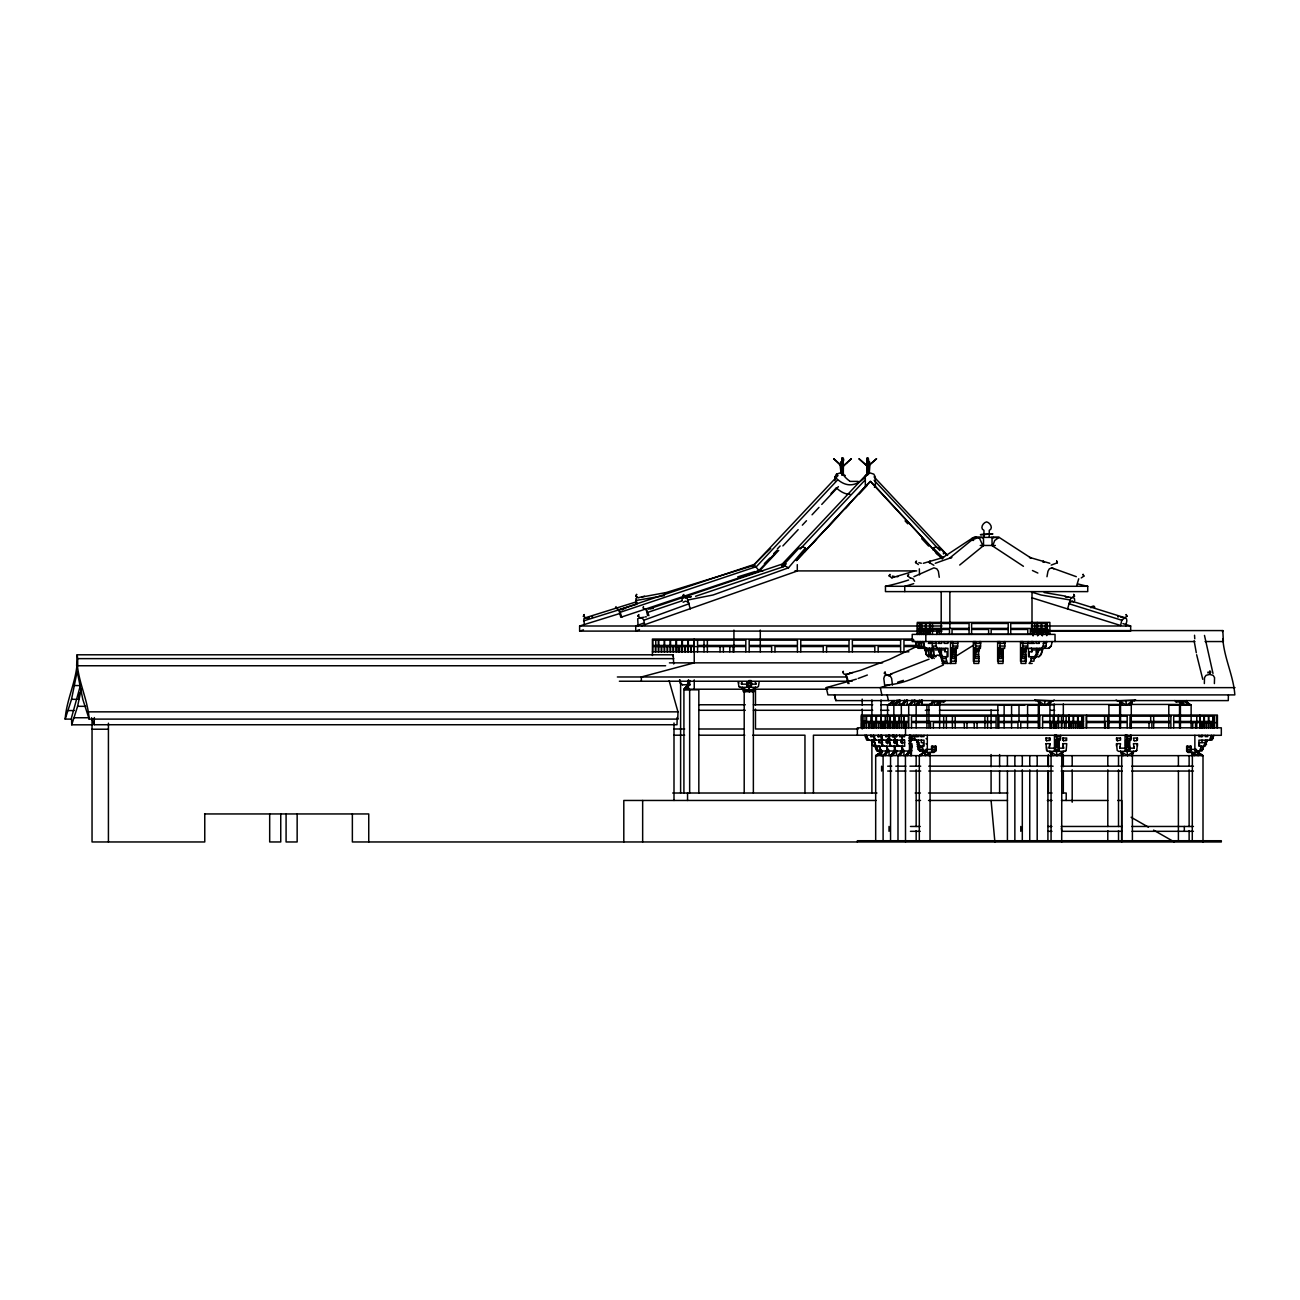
<?xml version="1.0" encoding="UTF-8"?>
<svg xmlns="http://www.w3.org/2000/svg" width="1300" height="1300" viewBox="0 0 1300 1300"><rect width="100%" height="100%" fill="white"/><g stroke="black" fill="none" stroke-linecap="round" stroke-linejoin="round"><path stroke-width="1.5" d="M641.355 681.233L641.355 676.975L694.233 662.854L694.233 639.048M921.278 755.641L923.894 751.01L925.242 755.641L930.117 752.44L930.036 840.726M742.121 682.126L741.406 684.158L746.736 684.158M750.571 684.158L755.901 684.158L755.202 682.126M841.669 471.25L841.035 473.363L840.044 464.311L840.905 461.744L841.977 475.231L841.913 459.29L843.505 459.81L842.059 460.314L841.913 461.776L843.261 461.776L843.408 460.314M866.905 460.606C867.847 463.645 868.644 460.281 868.237 458.608C864.711 456.527 869.261 462.816 866.889 460.314M1049.847 743.681L1049.132 748.15L1054.462 748.15M1058.297 748.15L1063.628 748.15L1062.929 743.681M1125.069 748.15L1119.739 748.15L1120.551 743.681L1116.505 743.681L1117.22 750.49L1118.666 751.351L1135.42 751.351L1136.769 750.49L1137.467 743.681L1133.421 743.681L1134.234 748.15L1128.904 748.15M1134.12 748.15L1134.234 746.915M834.925 480.756L834.958 476.986L836.452 474.159L840.011 472.989L843.554 474.159L845 476.986A1342.234 140.644 90 0 0 849.534 480.984M867.181 471.25L867.197 475.231M868.514 473.655C867.523 470.698 871.049 454.659 868.839 465.514M889.038 755.641L889.119 751.351M896.561 751.351L896.48 755.641L875.68 755.641L875.68 840.726M899.86 700.879L899.779 705.169L893.847 705.169L893.847 727.821M903.923 755.641L904.004 751.351M907.286 700.879L907.221 705.169L901.29 705.201L901.469 727.821M911.365 755.641L911.446 751.351M914.729 700.879L914.648 705.169L908.716 705.201L908.684 727.821M922.09 705.169L922.171 700.879M841.392 464.311L842.254 461.744M868.627 470.454L868.676 468.65L867.327 468.65L867.896 473.363L868.888 464.311L868.042 461.744L867.263 470.454M930.036 755.641L930.117 752.44L928.866 755.641M669.126 680.729L677.966 711.847L677.788 719.111L89.147 719.111C87.945 700.245 78.39 682.191 77.171 662.854C75.936 682.191 66.381 700.245 65.179 719.111L71.272 719.111M781.398 564.98L866.694 474.24M1228.403 695.159L1228.273 700.602L835.851 700.602L834.551 695.159L835.851 700.602M1222.829 638.641C1224.064 657.979 1233.619 676.033 1234.821 694.899L827.954 694.899L826.231 687.635L856.342 679.153M677.788 719.111L677.202 717.551L676.991 724.734L94.136 724.734L94.347 717.551M846.869 462.816L843.278 466.082L843.261 462.378L841.913 462.378L841.506 466.326L833.69 458.689L842.01 466.082L841.977 463.824M843.342 463.824L843.326 475.231L843.099 471.25M1189.971 705.169L1186.591 701.967L1186.591 700.554L1186.347 705.169L1180.514 701.967L1180.416 705.169L1191.141 705.201L1191.141 727.821M1192.279 755.641L1192.376 752.44L1198.21 755.641L1198.454 751.01L1198.438 752.44L1201.834 755.641M1204.336 683.556L1204.515 677.592L1206.059 675.334L1209.634 674.408L1213.144 675.35L1214.557 677.625L1214.379 683.572M843.472 459.323L841.977 458.039L843.359 458.039L843.18 462.621L841.831 462.621M972.075 540.491L972.156 538.281L974.057 537.371L999.131 537.404L1031.453 558.334L1029.519 557.391L1049.831 563.29M866.986 461.305L867.035 460.119M866.97 475.231L866.938 464.019L868.286 464.019L868.367 462.378L867.019 462.378C867.246 469.788 869.667 464.003 868.384 460.119M950.999 663.455L951.34 656.695M952.656 648.31L952.998 641.55M952.705 656.695L953.046 649.935L952.039 648.31M955.386 656.695L955.727 649.935L956.898 648.31M941.655 656.695L943.67 663.455L955.841 663.455L956.182 656.695L950.917 656.695L950.917 648.31L957.515 648.31L957.84 641.55M980.72 641.55L980.395 648.31L973.798 648.31L973.798 656.695L979.062 656.695L978.737 663.455L973.879 663.455L974.22 656.695M975.553 648.31L975.877 641.55M975.585 656.695L975.926 649.935L974.935 648.31M979.778 648.31L978.494 651.771L975.829 651.771M1004.981 641.55L1004.64 648.31L998.059 648.31L998.059 656.695L1003.324 656.695L1002.983 663.455L998.14 663.455L998.481 656.695M999.798 648.31L1000.139 641.55M999.846 656.695L1000.188 649.935L999.18 648.31M1002.528 656.695L1002.852 649.935L1004.023 648.31M1027.861 641.55L1027.536 648.31L1020.939 648.31L1020.939 656.695L1026.204 656.695L1025.862 663.455L1021.02 663.455L1021.361 656.695M1022.678 648.31L1023.019 641.55M1022.726 656.695L1023.068 649.935L1022.06 648.31M1026.919 648.31L1025.635 651.771L1022.97 651.771M747.354 687.034L747.63 682.191M746.639 687.034L751.303 687.034L751.562 682.191L747.289 682.191M931.938 751.01L932.214 746.168M925.746 749.385L931.629 749.385L931.629 751.01L935.87 751.01L936.146 746.168L931.531 746.168L931.531 749.385M1055.08 751.01L1055.356 746.168M1056.429 740.155L1056.705 735.312M1056.477 746.168L1056.737 740.155M1058.655 746.168L1058.915 741.325L1056.737 741.325M1054.365 751.01L1059.029 751.01L1059.289 746.168L1055.015 746.168L1055.015 740.155L1060.378 740.155L1060.638 735.312M1125.686 751.01L1125.962 746.168M1127.035 740.155L1127.311 735.312M1127.084 746.168L1127.344 740.155M1129.261 746.168L1129.521 740.155L1129.57 746.168M1124.971 751.01L1129.635 751.01L1129.895 746.168L1125.621 746.168L1125.621 740.155L1130.984 740.155L1131.244 735.312M1187.062 751.01L1187.322 746.168M1188.102 752.44L1186.754 751.01L1190.995 751.01L1191.271 746.168L1186.64 746.168L1186.64 751.01L1187.989 752.44L1198.438 752.44L1203.004 755.641L1203.004 840.726M842.059 460.314L843.375 460.606M843.408 468.163L842.059 468.163L841.734 469.495L843.099 470.275M841.587 465.969L843.472 465.676L843.342 464.019L841.994 464.019M910.764 746.119L910.553 751.351M908.651 750.49L911.609 751.351L911.82 743.681L910.358 743.681L910.423 748.15M881.319 752.44L881.465 751.01M893.181 701.967L893.327 700.554M894.384 700.554L894.254 701.967L892.092 701.967L887.542 705.169L887.656 727.821M978.266 656.695L978.494 654.436L975.829 654.436M1025.408 656.695L1025.635 654.436L1022.97 654.436M889.509 740.09L888.03 740.09M895.164 740.09L893.766 740.756M896.951 740.09L895.472 740.09M902.606 740.09L901.209 740.756M904.394 740.09L902.915 740.09M910.049 740.09L908.911 740.756M911.82 740.09L910.423 740.756L910.358 738.043L911.82 738.043L911.82 740.09L910.358 740.09M975.65 538.736L975.796 537.404L979.517 538.281L983.044 546M748.751 682.191L748.93 680.566L751.108 680.566L750.929 682.191M842.124 460.314L842.01 458.039M584.317 624.406L583.814 618.816L585.406 617.76L636.529 601.786M583.521 620.913L636.545 604.337L635.96 598.439L637.569 597.415M636.545 604.337L636.821 602.258M664.592 593.58L664.3 595.66L635.668 600.535M841.929 461.484L841.913 459.615L843.261 459.615M689.033 685.1L688.903 680.664L690.235 680.664M888.241 751.351L888.371 750.49M889.428 750.49L886.47 751.351L886.324 750.49M898.966 700.879L899.112 700.017M900.169 700.017L897.195 700.879L897.065 700.017M892.515 755.641L896.87 750.49L896.74 751.351L893.766 750.49M906.409 700.879L906.555 700.017M907.611 700.017L904.638 700.879L904.491 700.017M903.11 751.351L904.312 750.49L904.166 751.351L901.209 750.49M913.851 700.879L913.981 700.017M915.038 700.017L908.716 705.169L912.275 700.879L909.886 705.169M921.278 700.879L921.424 700.017M922.48 700.017L919.523 700.879L919.376 700.017M836.485 474.24L837.996 475.556L754.423 564.346L618.849 609.83L620.783 617.305L759.314 571.122L778.733 550.371M1076.628 585.683L1078.756 578.776M65.179 719.111L71.532 699.319L77.171 671.352L82.794 699.319L89.147 719.111M81.331 688.756L77.578 706.322L71.728 724.815L92.04 724.815M1046.971 576.729L1047.962 571.269L1049.328 568.847L1051.749 567.84L1076.303 576.68M1209.618 674.326L1210.771 672.149L1209.878 670.865L1209.114 672.149L1209.975 672.571M919.327 568.847L919.49 574.909M941.184 648.31L941.476 654.436L942.874 656.695M973.489 540.491L973.96 538.281L976.446 537.371M71.728 724.815L71.549 717.551L80.373 685.555L74.587 685.555M1067.56 608.92L1070.826 597.984L1072.809 597.383L1074.401 598.439L1074.694 600.535M1125.638 626.145L1126.84 620.913L1126.547 618.816L1124.955 617.76L1121.786 620.246L1120.584 625.479L1032.07 597.854M646.23 609.635L642.931 607.896L643.484 606.596M943.459 553.914C944.97 550.062 938.275 547.999 935.545 546.959L933.254 548.015L933.254 550.241M681.817 600.535L682.403 598.439L684.613 597.383L687.148 597.984L690.284 608.92M843.017 471.25L842.384 473.363L841.636 469.723M745.306 691.665L742.17 687.359L749.271 691.665L755.479 687.359L754.065 691.665L743.372 691.665L742.056 687.359M1049.929 727.821L1049.929 705.201L1051.229 700.879M1053.033 755.641L1049.896 751.351L1056.997 755.641L1063.205 751.351L1061.791 755.641L1061.71 841.961M1131.276 727.821L1131.276 705.201L1132.56 700.879L1126.466 705.169L1119.365 700.879L1122.517 705.169M1133.697 751.351L1132.398 755.641L1132.398 840.726M618.784 609.635L615.469 607.896L616.054 606.596M842.741 672.571C844.513 668.525 841.23 675.204 846.056 674.326L849.03 683.572M673.725 663.975L673.205 654.794L77.171 654.794L76.635 665.762M672.831 655.915L673.205 654.794M1222.455 631.702L1222.829 630.581L1050.237 630.581M992.615 546L994.711 540.491L999.083 537.371L991.023 537.404M938.47 705.169L939.721 701.967L934.846 705.169L933.481 700.554M1032.184 663.455L1029.129 663.455L1030.835 661.18L1031.599 656.695M1034.426 656.695L1036.149 654.436L1036.864 648.31M1030.835 661.18L1033.906 661.18L1034.67 656.695M1036.116 656.695L1039.919 648.31M1041.446 648.31L1043.153 646.051L1043.916 641.55M1046.987 641.55L1046.224 643.37L1043.153 643.37M1042.632 648.31L1040.943 654.436L1038.749 656.695M1199.429 751.01L1201.444 746.168M1203.735 746.168L1205.75 740.155M1194.862 735.312L1194.879 751.01L1201.915 751.01L1203.93 746.168M1213.956 735.312L1211.941 740.155L1198.941 740.155L1198.941 746.168L1205.116 746.168L1207.131 740.155M1209.439 740.155L1211.454 735.312M939.429 648.31L938.616 651.771M874.396 487.24L875.388 486.427L870.334 481.39L796.364 560.641L865.361 486.427L865.28 476.986L866.726 474.159L870.269 472.989L873.827 474.159L875.322 476.986L875.388 486.427L942.337 559.049M1036.409 656.695L1034.914 658.515M1052.171 641.55L1051.196 646.051L1049.003 648.31L1028.528 648.31L1028.528 656.695L1039.041 656.695L1041.235 654.436L1043.136 648.31M936.666 634.416L938.145 631.702M685.084 689.39L687.456 685.1L683.914 689.39L689.845 689.39M895.814 703.739L897.39 700.879L893.847 705.169L898.804 700.879L895.814 705.169M903.24 703.739L904.833 700.879L901.29 705.169L906.23 700.879L903.256 705.169M885.072 754.211L886.665 751.351L883.106 755.641L883.106 840.726M917.329 705.169L919.717 700.879L916.159 705.169L916.159 727.821M891.719 755.641L894.108 751.351L890.549 755.641L890.549 840.726M907.4 754.211L908.976 751.351L905.434 755.641L905.515 841.961M1074.499 596.164L1073.735 594.441L1074.499 596.164L1071.655 597.903M1126.938 616.33L1126.174 614.608L1126.938 616.33L1124.094 618.085M752.895 691.665L755.479 687.359M1048.759 705.169L1051.342 700.879L1045.135 705.169L1038.034 700.879L1039.236 705.169L1039.204 727.821M1060.621 755.641L1063.205 751.351M1130.106 705.169L1132.674 700.879M1131.227 755.641L1133.811 751.351L1127.604 755.641L1120.503 751.351L1121.705 755.641L1121.672 840.726M956.101 648.31L955.094 651.771M977.974 649.935L978.998 648.31M1026.139 648.31L1025.115 651.771M591.841 616.834L592.719 616.834M766.464 552.273L752.294 566.475L753.691 565.467L666.185 592.524L641.81 597.041M685.88 689.39L688.854 685.1L683.914 689.39L688.155 685.1M910.699 705.169L913.673 700.879M918.125 705.169L921.115 700.879L916.159 705.169L926.9 705.201L926.9 727.821M885.089 755.641L888.062 751.351L883.106 755.641L887.347 751.351M899.958 755.641L902.947 751.351L897.991 755.641L897.991 840.726M907.4 755.641L910.39 751.351L905.434 755.641L909.675 751.351M1044.501 648.31L1046.224 646.051L1046.256 641.55M947.099 656.695L947.099 651.771L944.596 651.771L945.88 648.31M1057.355 562.77L1056.656 561.031L1057.355 562.77L1051.196 565.11M1083.826 576.16L1083.111 574.405L1083.826 576.16L1081.226 577.947M930.881 705.169L933.481 701.967L928.915 705.169L928.915 727.821M1199.949 754.569L1197.788 752.44L1203.004 755.641L897.991 755.641L901.534 751.351M788.466 567.808L805.399 548.015L803.091 546.959L798.72 548.438L782.113 566.475L784.144 565.467L788.466 567.808L713.05 594.994L688.512 599.869M801.596 554.678L805.399 550.241L805.399 548.015M930.069 705.169L932.847 701.967L928.915 705.169L939.64 705.169L939.721 701.967L939.64 727.821M920.465 755.641L923.244 752.44L919.311 755.641L919.311 840.726M896.837 576.68L897.894 576.68M923.309 563.29L943.621 557.391M759.135 682.126L758.436 686.497L756.974 687.359L740.22 687.359L738.887 686.497L738.173 682.126L739.001 682.923M1049.246 748.15L1049.945 743.681L1045.899 743.681M1046.013 743.681L1046.614 750.49L1047.946 751.351L1064.814 751.351L1066.163 750.49L1066.747 743.681L1062.815 743.681M777.384 548.892L780.114 545.967M837.46 480.058L756.454 566.589L620.181 612.3L618.849 609.83M758.566 570.911L774.979 553.394M831.025 493.529L836.485 487.679M782.892 545.919L798.168 529.62M802.327 525.168L806.488 520.731M812.045 514.8L818.984 507.39M821.746 504.416L838.403 486.639M943.719 701.967L945.068 700.554L943.833 701.967L932.392 701.967L932.263 700.554M935.577 751.01L934.131 752.44L922.805 752.44L922.659 751.01M695.581 596.278L783.494 566.686L786.24 563.761M800.036 549.104L864.874 480.253M802.067 553.394L804.814 550.469M804.196 552.289L816.53 539.175M824.769 530.433L838.484 515.856M845.341 508.576L849.452 504.205M859.056 494.016L867.279 485.274M1048.483 648.31L1051.196 646.051M865.361 486.427L870.334 481.39L941.038 557.7M893.847 705.169L898.089 700.879M901.29 705.169L905.515 700.879M908.716 705.169L912.958 700.879L911.934 700.017M916.159 705.169L920.4 700.879M894.79 751.351L890.549 755.641L895.505 751.351M897.991 755.641L902.233 751.351M645.222 616.834L646.376 616.834M764.351 563.615L769.925 558.041M773.776 553.572L777.108 550.241M889.509 705.169L892.759 701.967L893.458 705.169L887.542 705.201L892.759 701.967M877.646 755.641L880.896 752.44L881.611 755.641L881.611 752.44M993.411 537.404L992.046 538.736L992.046 545.626L1023.441 566.296M846.999 462.702L851.386 458.689L843.359 466.082M1049.132 740.756L1049.945 738.043L1045.899 738.043M1049.945 740.09L1046.614 740.756L1046.013 738.043M1066.049 740.756L1066.747 738.043L1062.815 738.043M1066.861 740.09L1063.514 740.756L1062.929 738.043M1120.454 738.043L1120.551 740.09L1117.22 740.756M1134.234 740.756L1133.421 738.043L1137.467 738.043L1136.655 740.756L1134.12 740.756M888.712 705.169L892.092 701.967L892.092 700.554M876.85 755.641L880.23 752.44L882.391 752.44M766.707 552.11L770.689 548.438M1068.551 597.041L1065.22 596.668L1071.086 597.447M1117.642 616.834L1118.52 616.834M913.916 576.68L933.936 567.84L936.861 568.847L938.373 571.269L939.266 577.298M935.269 563.29L951.892 557.391L949.358 558.334L973.96 538.281M890.516 674.115L929.094 659.149M959.709 565.029L983.515 545.626L983.515 538.736L982.134 537.404L974.057 537.371L974.756 538.736M868.286 466.082L876.59 458.689L869.928 464.555L869.245 473.363L868.627 471.25M919.311 755.641L923.894 752.44M583.424 616.33L584.188 614.608L583.424 616.33L586.267 618.085M635.863 596.164L636.626 594.441L635.863 596.164L638.706 597.903M941.688 558.334L972.156 538.281M974.106 644.816L955.663 656.386M1052.837 700.879L1054.3 700.017M1117.415 700.879L1135.517 700.017M1134.299 700.879L1135.631 700.017M1064.7 751.351L1066.163 750.49M1135.306 751.351L1136.769 750.49M889.314 576.16L890.029 574.405L888.972 575.721L891.914 577.947M915.785 562.77L916.484 561.031L915.428 562.331L918.369 564.558M844.252 476.011L845.211 475.41M880.896 752.44L875.68 755.641L880.23 752.44L880.23 751.01M638.219 616.33L638.869 614.608L637.812 615.908L640.656 618.085M683.15 596.164L683.816 594.441L682.744 595.725L685.587 597.903M929.419 562.77L929.987 561.031L928.915 562.331L933.839 565.24M908.066 576.16L908.635 574.405L907.546 575.721L910.163 577.947M884.65 673.611L885.219 671.889L884.13 673.173L889.07 676.016M888.501 675.171L891.816 674.115L891.069 673.644M942.061 663.601L945.458 661.798M1090.944 607.783C1093.251 603.346 1096.111 610.041 1093.999 606.174M683.15 602.258L685.36 601.185L687.879 601.786L689.26 603.671L643.809 620.246L642.444 618.345L639.909 617.76L637.699 618.816L638.137 626.145M917.085 646.311L889.281 659.523L860.633 670.28L845.959 674.408L847.974 683.556M934.862 656.094L937.414 655.086L940.404 656.094L943.41 664.966C924.674 673.173 905.483 684.629 884.634 685.051L883.805 678.405L884.634 675.886L887.283 674.83L890.175 675.886L891.638 678.405L892.466 685.051M639.503 629.639L635.733 631.101L635.733 625.999L643.289 623.236M858.179 678.47L867.36 675.025M641.485 625.82L797.29 571.009L797.29 564.639M648.196 609.196L781.414 564.346L783.494 566.686M647.546 615.599L646.295 609.83L647.806 612.365L682.207 600.779M589.371 617.224L587.308 617.89L589.014 618.247M889.931 684.613L880.311 687.635L881.855 694.899M897.634 682.191L903.403 680.371M620.1 613.421L579.621 625.999L579.621 631.101L583.472 629.899M737.717 576.891L755.072 571.512M1124.955 617.76L1071.931 601.185L1068.763 603.671L1121.786 620.246M891.962 577.769L914.583 571.041M847.844 674.148L850.249 673.465M867.344 465.969L858.894 458.689L867.019 466.082L866.954 463.824M688.058 597.041L691.308 596.668L686.286 597.447M641.339 617.614L643.971 617.273M639.275 597.447L644.589 596.196M650.211 608.774L653.299 608.4M849.778 673.026L852.898 672.604M867.051 469.511L868.546 469.495L868.4 474.581M842.059 458.608L843.408 458.933M868.449 462.621L867.1 462.621L866.986 458.266L868.335 458.266L868.449 461.337M868.237 458.608L866.889 458.608L868.351 458.624M866.889 458.933L868.367 458.997M866.824 459.323L868.384 459.29M867.035 459.615L868.384 459.615M842.156 459.81L843.505 459.81M866.791 459.81L868.14 459.81M842.156 460.119L843.505 460.119M866.791 460.119L868.14 460.119M842.026 460.817L843.375 460.817M866.905 460.817L868.254 460.817M841.831 461.581L843.278 461.484M867.002 461.484L868.367 461.776M841.913 464.132L843.261 464.132M867.019 464.132L868.384 464.587L867.035 464.587M841.896 464.587L843.245 464.587M842.091 465.01L843.44 465.01M866.84 465.01L868.205 465.01M866.807 465.676L868.725 466.326M842.124 466.798L843.472 466.798M866.807 466.798L868.156 466.798M866.873 468.163L868.221 468.163M841.913 469.024L843.261 469.024M867.019 469.024L868.367 469.024M850.07 481.39L858.179 481.39M980.233 545.464L995.361 545.464M757.006 570.911L762.921 570.911M794.901 570.911L916.727 570.911M885.462 586.284L1087.726 586.284L1087.726 591.614L885.462 591.614L885.462 586.284A335.952 261.137 -90 0 0 908.619 579.995M579.621 625.999L942.013 625.999M1031.257 625.999L1130.659 625.999L1130.659 631.101L1031.257 631.101M917.556 628.404L969.069 628.404M1008.199 628.404L971.604 628.404L971.604 623.464L1008.199 623.464L1008.199 634.4M1047.345 628.404L1010.734 628.404L1010.734 623.464L1047.345 623.464L1047.345 634.4M917.556 629.46L919.344 629.46L919.344 634.4M969.069 629.46L952.039 629.46L952.039 634.4M1008.199 629.46L991.169 629.46L991.169 634.4M1032.07 630.695L1047.069 630.695L1047.069 634.449M579.621 631.101L942.013 631.101M1037.546 632.19L1033.24 632.19L1033.24 635.668M949.861 634.286L941.2 634.286L941.2 591.614M951.86 634.286L1032.005 634.286L1032.005 591.614M913.006 639.048L652.421 639.048L652.421 655.492M914.014 640.169L903.955 640.169L903.955 645.434L918.028 645.434M1194.944 641.55L912.21 641.55L912.21 634.4L1055.031 634.4L1055.031 641.55M1205.084 641.55L1223.365 641.55L1222.829 630.581M915.086 641.55L916.565 643.37L916.565 646.051L918.759 648.31M917.491 641.55L918.97 643.37L918.97 646.051L921.164 648.31M920.042 641.55L921.538 643.37L921.538 646.051L923.731 648.31M922.464 641.55L923.943 643.37L923.943 646.051L926.136 648.31M928.362 643.37L936.097 643.37L936.097 646.051L938.763 649.935L940.778 656.695L947.944 656.695L947.944 648.31L918.255 648.31L916.061 646.051L916.061 643.37M937.917 643.37L941.704 643.37L941.704 641.55M952.9 643.37L957.742 643.37M975.78 643.37L980.623 643.37M1000.041 643.37L1004.884 643.37M1022.921 643.37L1027.764 643.37M1034.621 643.37L1028.528 643.37L1028.528 641.55M1039.301 643.37L1036.214 643.37L1036.214 641.55M918.466 643.37L918.97 646.051M921.017 643.37L921.538 646.051M923.439 643.37L923.943 646.051M932.311 641.55L932.311 646.051L936.097 646.051M952.9 646.051L957.742 646.051M975.78 646.051L980.623 646.051M1000.041 646.051L1004.884 646.051M1022.921 646.051L1027.764 646.051M1043.153 646.051L1046.224 646.051M917.053 646.555L903.955 646.555L903.955 651.804M924.105 648.31L925.048 649.935L944.596 649.935M951.259 648.31L952.413 649.935L955.727 649.935M974.139 648.31L975.309 649.935L978.608 649.935M998.4 648.31L999.554 649.935L1002.852 649.935L1002.901 656.695M1021.28 648.31L1022.45 649.935L1025.749 649.935M1031.062 648.31L1032.281 649.935L1042.21 649.935M652.421 651.804L908.879 651.804M925.048 649.935L926.299 654.436L928.492 656.695M926.526 648.31L928.72 651.771L928.72 654.436L931.824 658.515M929.077 648.31L931.271 651.771L931.271 654.436L933.465 656.695M931.483 648.31L933.676 651.771L933.676 654.436L935.87 656.695M939.38 651.771L941.476 651.771M952.932 651.771L955.614 651.771M1000.074 651.771L1002.755 651.771M1036.149 651.771L1037.839 651.771M926.023 651.771L926.299 654.436M928.428 651.771L928.72 654.436M930.979 651.771L931.271 654.436M933.4 651.771L933.676 654.436M939.38 654.436L941.476 654.436M952.932 654.436L955.614 654.436M1000.074 654.436L1002.755 654.436M1036.149 654.436L1037.839 654.436M933.758 656.695L928.216 656.695L926.023 654.436M77.171 654.794L77.691 658.629L673.725 658.629M942.273 658.515L946.059 658.515L947.456 663.455M951.226 658.515L956.085 658.515M974.123 658.515L978.965 658.515M998.367 658.515L1003.21 658.515M1021.248 658.515L1026.106 658.515M1030.835 658.515L1033.906 658.515M942.273 661.18L946.059 661.18M951.226 661.18L956.085 661.18M974.123 661.18L978.965 661.18M998.367 661.18L1003.21 661.18M1021.248 661.18L1026.106 661.18M669.419 662.854L882.554 662.854M665.616 665.762L77.691 665.762L77.691 658.629M617.37 676.975L846.105 676.975M619.369 681.233L852.182 681.233M687.944 681.899L690.024 681.899M741.406 682.923L741.52 684.158M755.788 682.923L755.901 684.158M679.543 679.916L680.339 683.134L682.533 684.775M747.549 683.491L751.481 683.491M689.179 684.239L690.235 684.239M690.089 685.1L687.115 684.239M747.549 685.409L751.481 685.409M738.887 686.497L740.334 687.359M826.231 687.635L1235 687.635M742.788 689.211L688.496 689.211L688.496 679.867L688.35 684.775M754.861 689.211L827.84 689.211M71.532 699.319L77.317 699.319M1034.751 700.017L1052.951 700.879M916.159 701.886L921.521 701.886L921.521 704.438L930.995 704.438M1176.126 701.967L1186.591 701.967L1191.141 705.169L1185.925 701.967L1188.086 704.113M902.931 704.438L899.21 704.438L899.21 700.749M906.653 704.438L910.374 704.438M914.095 704.438L917.8 704.438M938.291 704.438L1040.553 704.438M1049.1 704.438L1121.932 704.438M1129.83 704.438L1181.911 704.438M698.831 704.762L745.322 704.762M753.415 704.762L872.706 704.762M880.799 704.762L888.891 704.762M925.291 704.762L929.321 704.762M939.445 704.762L998.075 704.762M1050.644 704.762L1054.69 704.762M1003.763 705.169L997.831 705.169L997.831 727.821M1010.068 705.201L1004.136 705.201L1004.136 727.821M1017.51 705.201L1011.579 705.201L1011.579 727.821M1024.936 705.201L1019.005 705.201L1019.005 722.166M1039.204 705.201L1049.929 705.169M1119.251 700.879L1120.568 705.169L1131.276 705.169M77.578 706.322L85.703 706.322M698.831 710.288L745.322 710.288M753.415 710.288L872.706 710.288M880.799 710.288L888.891 710.288M925.291 710.288L929.321 710.288M939.445 710.288L998.075 710.288M1050.644 710.288L1054.69 710.288M68.38 710.564L74.165 710.564M89.326 711.847L677.966 711.847M1083.599 716.186L1042.616 716.186L1042.616 721.435L1083.599 721.435M74.376 717.746L88.579 717.746M901.469 722.572L899.47 722.572L899.47 727.821M1150.695 722.572L1130.009 722.572L1130.009 727.821M1214.964 722.572L1173.705 722.572L1173.705 727.821M1215.24 722.572L1217.125 722.572M674.001 728.991L684.661 728.991M698.815 728.991L743.34 728.991M858.163 728.991L755.479 728.991L755.479 709.069M92.04 729.219L108.42 729.219M674.001 735.199L684.629 735.199M698.669 735.199L744.786 735.199M752.814 735.199L804.96 735.199L804.96 793.016M865.93 735.312L868.92 740.155M876.362 740.155L874.575 738.53L874.575 736.613L870.74 736.613L870.74 735.312M877.63 736.613L882.359 736.613M885.609 736.613L889.801 736.613L889.801 735.312M892.092 736.613L896.821 736.613M910.748 755.641L910.748 735.312L911.316 736.613L914.388 736.613L915.525 740.155M921.034 736.613L921.034 735.312L920.936 736.613L924.024 736.613L924.024 735.312M1056.624 736.613L1060.556 736.613M1127.23 736.613L1131.163 736.613M1210.836 736.613L1213.322 736.613M908.992 738.043L910.049 738.043M1117.318 740.756L1116.505 738.043L1120.551 738.043M866.726 736.613L867.133 738.53M873.373 735.312L874.575 738.53M880.815 735.312L881.595 738.53L883.805 740.155M888.81 735.312L889.038 738.53L891.231 740.155M914.388 738.53L911.316 738.53L912.438 740.155L924.024 740.155L924.024 746.168L918.19 746.168L916.565 740.155M926.071 738.628L927.322 738.628M1056.624 738.53L1060.556 738.53M1127.23 738.53L1131.163 738.53M1210.836 738.53L1213.322 738.53M1045.899 740.09L1046.711 740.756M1062.815 740.09L1063.628 740.756M1116.505 740.09L1116.619 738.043M1137.467 740.09L1137.354 738.043M871.553 740.155L871.553 741.325L872.934 741.325L872.934 740.155M874.023 740.155L875.046 744.543L876.834 746.168M881.693 740.155L882.489 742.625L878.833 742.625L878.833 740.155M888.908 740.155L889.931 744.543L891.719 746.168M896.35 740.155L897.374 742.625L893.717 742.625M916.565 741.325L918.271 741.325L919.896 746.168M1127.344 741.325L1129.521 741.325M1205.75 741.325L1207.131 741.325M871.553 741.325L873.551 742.625M874.023 741.325L875.046 742.625M889.931 742.625L886.275 742.625L886.275 740.155M904.589 742.625L901.16 742.625L901.16 740.155M917.069 742.625L918.775 742.625M1056.656 742.625L1058.834 742.625M1127.263 742.625L1129.44 742.625M1203.378 742.625L1199.494 742.625L1199.494 746.168M1205.132 742.625L1206.514 742.625M908.992 743.681L910.049 743.681M926.071 743.762L927.322 743.762M872.17 742.625L872.17 744.543L874.932 746.168M874.819 742.625L875.046 744.543M882.489 744.543L884.276 746.168M889.931 744.543L891.491 746.168L897.244 746.168L897.244 740.155M897.374 744.543L899.161 746.168M917.069 744.543L918.775 744.543M1056.656 744.543L1058.834 744.543M1127.263 744.543L1129.44 744.543M1205.132 744.543L1206.514 744.543M884.049 746.168L889.801 746.168M898.917 746.168L904.686 746.168M910.358 746.119L911.82 746.119M1116.505 746.119L1116.619 743.681M1137.467 746.119L1137.354 743.681M910.423 746.915L911.755 746.915M1046.614 746.915L1046.711 750.49L1048.06 751.351M1119.739 746.915L1119.852 748.15M875.631 746.168L878.621 751.01M878.735 746.168L881.741 751.01M886.178 746.168L889.167 751.01M893.62 746.168L894.839 747.484L894.042 746.168M901.062 746.168L904.053 751.01M918.434 747.484L917.231 746.168L920.221 751.01M918.921 746.168L919.425 747.484L922.496 747.484L923.617 751.01M932.116 747.484L936.065 747.484M1055.275 747.484L1059.207 747.484M1125.881 747.484L1129.814 747.484M1187.241 747.484L1191.19 747.484M1200.826 747.484L1203.312 747.484M909.886 748.15L911.544 748.15L911.414 743.681M876.411 747.484L876.834 749.385M879.531 747.484L879.954 749.385M886.974 747.484L887.396 749.385M894.416 747.484L894.416 749.385L896.61 751.01M901.859 747.484L902.265 749.385M918.028 747.484L918.434 749.385M919.425 747.484L919.425 749.385L922.496 749.385M932.116 749.385L936.065 749.385M1055.275 749.385L1059.207 749.385M1125.881 749.385L1129.814 749.385M1187.241 749.385L1196.471 749.385L1196.471 751.01M1200.826 749.385L1203.312 749.385M910.699 750.49L911.755 750.49M910.943 751.01L896.204 751.01L894.416 749.385M887.673 766.188L891.719 766.188M895.781 766.188L905.889 766.188M909.935 766.188L920.693 766.188M928.769 766.188L1053.097 766.188M1061.158 766.188L1122.193 766.188M1131.764 766.188L1193.432 766.188M887.673 771.046L891.719 771.046M895.781 771.046L905.889 771.046M909.935 771.046L920.693 771.046M928.769 771.046L1053.097 771.046M1061.158 771.046L1122.193 771.046M1131.764 771.046L1193.432 771.046M672.717 793.016L876.964 793.016M915.167 793.016L920.416 793.016M928.525 793.016L1007.776 793.016M1047.995 793.016L1052.041 793.016M1062.165 793.016L1066.211 793.016L1066.211 800.459M876.086 800.459L623.805 800.459L623.805 841.961M916.37 800.459L920.514 800.459M928.525 800.459L1007.5 800.459M1047.345 800.459L1052.041 800.459M1061.418 800.459L1107.73 800.459M1117.675 800.459L1121.705 800.459L1121.705 841.961M204.555 813.946L368.745 813.946L368.745 841.961M910.471 826.459L920.221 826.459M1047.914 826.459L1051.928 826.459M1061.158 826.459L1122.193 826.459M1131.764 826.459L1193.432 826.459M910.471 831.317L920.221 831.317M1047.914 831.317L1051.928 831.317M1122.193 831.317L1061.791 831.317L1061.369 828.084M1132.056 831.317L1193.432 831.317M1120.795 617.207L1123.509 617.614M1044.176 592.524L1065.773 596.196M1069.624 599.869L1041.007 594.994L1031.436 592.036M622.57 609.814L620.571 609.456L625.674 608.4M918.873 562.673L921.294 563.241M892.401 576.062L894.822 576.615M1122.94 623.594L1130.659 625.999M910.211 577.769L913.12 578.776L914.615 581.181M1032.46 570.521L1037.855 573.056M1051.749 567.84L1053.812 568.847M1131.114 817.261L1148.404 827.141M1153.587 830.115L1174.322 841.961M866.109 476.011L865.296 475.881M1116.082 700.017L1117.529 700.879M1034.865 700.017L1036.197 700.879M1071.931 601.185L1073.524 602.258M918.028 749.385L919.799 751.01L927.306 751.01L927.322 735.312M901.859 749.385L903.646 751.01M889.038 738.53L890.825 740.155M881.595 738.53L883.383 740.155M886.974 749.385L888.761 751.01M874.169 738.53L875.94 740.155M874.819 744.543L876.606 746.168M879.531 749.385L881.319 751.01M866.726 738.53L868.498 740.155M876.411 749.385L878.199 751.01M680.339 683.134L682.11 684.775L689.406 684.775L689.406 681.899M935.48 552.451L937.69 554.678M943.898 552.273L946.725 555.116M933.254 548.015L943.134 557.911M933.4 654.436L935.594 656.695M923.439 646.051L925.633 648.31M930.979 654.436L934.229 658.515M921.017 646.051L923.211 648.31M928.428 654.436L930.621 656.695M918.466 646.051L920.66 648.31M1174.778 700.554L1176.24 701.967M874.055 476.889L947.602 555.457M874.136 480.253L939.981 550.582M905.076 520.878L907.839 523.835M921.7 538.639L928.639 546.049M1062.815 746.119L1063.628 748.15M872.17 744.543L873.568 746.168L882.359 746.168L882.359 742.154M1209.715 673.075L1210.267 674.148M1120.503 751.351L1123.639 755.641M1038.034 700.879L1041.17 705.169M919.425 749.385L920.546 751.01M759.314 571.122L754.439 565.061M932.311 646.051L933.693 648.31M901.469 746.168L902.265 747.484M896.35 741.325L897.146 746.168M888.664 735.312L889.46 736.613M888.241 735.312L889.038 736.613M888.908 741.325L889.704 742.625M881.221 735.312L882.017 738.53M886.6 746.168L887.396 747.484M881.465 741.325L882.261 746.168M874.575 736.613L873.779 735.312L873.941 736.613M879.158 746.168L879.954 747.484M876.038 746.168L876.834 747.484M866.336 735.312L867.133 736.613M679.949 679.916L680.745 683.134M1180.514 701.967L1182.447 705.169M1194.31 755.641L1192.376 752.44L1192.279 840.726M933.676 651.771L932.002 648.31M931.271 651.771L929.581 648.31M928.72 651.771L927.03 648.31M931.352 656.695L932.327 658.515M922.967 641.55L923.943 643.37M926.299 651.771L924.625 648.31M920.562 641.55L921.538 643.37M917.995 641.55L918.97 643.37M915.59 641.55L916.565 643.37M874.754 746.168L876.769 751.01L895.001 751.01L895.001 746.168M864.727 735.312L866.742 740.155L904.686 740.155L904.589 746.168M921.992 746.168L922.496 747.484M913.884 735.312L914.388 736.613M91.52 717.746L94.136 724.734M945.441 656.695L946.059 658.515M935.48 641.55L936.097 643.37M931.694 641.55L932.311 643.37M647.806 612.365L648.911 615.664M1048.58 631.702L1048.206 630.581L1047.686 634.416L1047.816 629.46M620.181 612.3L621.806 617.24M1044.355 562.331L1043.283 561.031L1043.055 562.331M1049.783 751.351L1051.099 755.641M1212.997 673.449L1204.483 635.44M1202.76 679.315L1196.65 654.729M842.416 461.744L842.855 466.326M1207.846 672.165L1208.041 673.075M887.217 695.159L888.371 700.602M643.809 620.246L644.832 625.479M1194.131 640.786L1196.293 652.746M843.083 469.495L842.969 468.65L843.017 470.454M1125.914 700.879L1126.466 705.169M1127.051 751.351L1127.604 755.641M1056.445 751.351L1056.997 755.641M1044.582 700.879L1045.135 705.169M748.719 687.359L749.271 691.665M911.479 740.756L911.316 736.613M991.087 800.459L994.89 841.961M1194.538 635.245L1194.765 638.804M843.245 459.973L843.31 461.305M78.845 692.445L79.138 699.319M841.62 468.65L841.669 470.454M1217.418 727.821L1217.418 715.049L861.266 715.049L861.266 727.821M1217.125 716.186L1217.125 727.821M1214.574 722.572L1214.574 727.821M1213.062 716.186L1213.062 721.435M1213.062 722.572L1213.062 727.821M1212.786 716.186L1212.786 727.821M1210.901 722.572L1210.901 727.821M1210.609 722.572L1210.609 727.821M1208.724 716.186L1208.724 721.435M1208.724 722.572L1208.724 727.821M1208.447 716.186L1208.447 727.821M1207.7 735.312L1207.7 736.613L1205.197 736.613L1205.197 735.312M1206.562 722.572L1206.562 727.821M1206.27 722.572L1206.27 727.821M1204.385 716.186L1204.385 721.435M1204.385 722.572L1204.385 727.821M1204.109 716.186L1204.109 727.821M1202.922 840.726L1202.922 841.961M1202.63 735.312L1202.63 736.613L1198.941 736.613L1198.941 735.312M1202.207 722.572L1202.207 727.821M1201.931 722.572L1201.931 727.821M1201.996 740.155L1201.996 742.625M1201.428 735.312L1201.428 736.613M1200.046 716.186L1200.046 721.435M1200.046 722.572L1200.046 727.821M1199.754 715.049L1199.754 727.821M1196.764 716.186L1196.764 721.435M1196.764 722.572L1196.764 727.821M1195.561 722.572L1195.561 727.821M1192.734 722.572L1192.734 727.821M1190.589 746.168L1190.703 751.01M1189.126 755.641L1189.126 765.765M1189.126 769.827L1189.126 826.54M1189.126 830.602L1189.126 840.726M1184.332 826.459L1184.332 831.317M1180.416 701.967L1180.416 727.821M1179.523 727.821L1179.523 705.201L1168.797 705.201L1168.797 727.821M1178.401 755.641L1178.401 766.188M1178.401 771.046L1178.401 840.726M1170.878 727.821L1170.878 722.572L1151.865 722.572L1151.865 727.821M1153.685 716.186L1153.685 721.435M1153.685 722.572L1153.685 727.821M1150.695 716.186L1150.695 721.435M1149.021 722.572L1149.021 727.821M1130.642 722.572L1130.642 727.821M1130.74 735.312L1130.74 736.613M1130.399 735.312L1130.399 736.613M1127.181 727.821L1127.181 722.572L1108.169 722.572L1108.169 727.821M1126.84 740.155L1126.499 746.168M1126.807 735.312L1126.807 736.613L1126.466 735.312M1126.125 735.312L1126.125 736.613L1125.621 735.312M1125.069 735.312L1125.069 751.351M1120.535 705.201L1120.535 727.821M1119.658 727.821L1119.658 705.201L1108.916 705.201L1108.916 727.821M1118.52 755.641L1118.52 765.765M1118.52 769.827L1118.52 826.54M1118.52 830.602L1118.52 840.726M1107.616 716.186L1107.616 721.435M1107.616 722.572L1107.616 727.821M1107.795 755.641L1107.795 765.765M1107.795 769.827L1107.795 826.54M1107.795 830.602L1107.795 840.726M1105.325 727.821L1105.325 722.572L1086.312 722.572L1086.312 727.821M1104.626 716.186L1104.626 721.435M1104.626 722.572L1104.626 727.821M1086.589 715.049L1086.589 727.821M1083.485 716.186L1083.485 721.435M1083.485 727.821L1083.485 722.572L1042.616 722.572L1042.616 727.821M1082.25 716.186L1082.25 727.821M1081.974 716.186L1081.974 721.435M1081.974 722.572L1081.974 727.821M1081.584 722.572L1081.584 727.821M1080.072 722.572L1080.072 727.821M1079.796 722.572L1079.796 727.821M1077.911 716.186L1077.911 727.821M1077.619 716.186L1077.619 721.435M1077.619 722.572L1077.619 727.821M1075.734 722.572L1075.734 727.821M1075.457 722.572L1075.457 727.821M1073.572 716.186L1073.572 727.821M1073.28 716.186L1073.28 721.435M1073.28 722.572L1073.28 727.821M1072.191 755.641L1072.191 765.765M1072.191 769.827L1072.191 802.23M1071.395 722.572L1071.395 727.821M1071.119 722.572L1071.119 727.821M1069.217 716.186L1069.217 727.821M1068.941 715.049L1068.941 727.821M1066.114 716.186L1066.114 721.435M1066.114 722.572L1066.114 727.821M1064.456 722.572L1064.456 727.821M1063.319 703.966L1063.319 722.183M1063.319 754.569L1063.319 766.707M1063.319 770.754L1063.319 793.016M1061.531 716.186L1061.531 721.435M1058.964 740.155L1058.964 746.168M1058.541 715.049L1058.541 727.821M1058.233 716.186L1058.233 727.821M1058.07 742.625L1058.07 746.168M1056.201 735.312L1056.201 736.613L1055.86 735.312M1056.234 740.155L1055.892 746.168M1056.087 722.572L1056.087 727.821M1055.779 722.572L1055.779 727.821M1055.519 735.312L1055.519 736.613L1055.015 735.312M1054.462 735.312L1054.462 751.351M1054.154 703.966L1054.154 728.244M1053.634 716.186L1053.634 721.435M1053.634 722.572L1053.634 727.821M1053.325 716.186L1053.325 727.821M1051.196 722.572L1051.196 727.821M1051.066 755.641L1051.066 840.726M1050.871 722.572L1050.871 727.821M1049.88 634.4L1049.88 622.391L917.28 622.391L917.28 634.4M1049.847 738.043L1049.847 740.09M1048.401 754.569L1048.401 766.707M1048.401 770.754L1048.401 793.016M1047.914 755.641L1047.914 766.188M1047.914 771.046L1047.914 840.726M1047.556 634.4L1047.556 629.46L1030.315 629.46L1030.315 634.4M1046.76 635.668L1046.76 632.19L1042.454 632.19L1042.454 635.668M1045.753 623.464L1045.753 628.404M1045.753 629.46L1045.753 634.4M1045.493 623.464L1045.493 628.404M1045.493 629.46L1045.493 634.4M1043.689 629.46L1043.429 634.4M1042.161 635.668L1042.161 632.19L1037.839 632.19L1037.839 635.668M1041.625 623.464L1041.625 628.404M1041.625 629.46L1041.625 634.4M1041.365 623.464L1041.365 628.404M1041.365 629.46L1041.365 634.4M1039.773 727.821L1039.773 722.572L1020.76 722.572L1020.76 727.821M1039.561 629.46L1039.561 634.4M1039.301 629.46L1039.301 634.4M1039.301 641.55L1039.285 643.37M1038.31 727.821L1038.31 705.201L1027.585 705.169L1027.585 727.821M1037.514 623.464L1037.514 628.404M1037.514 629.46L1037.546 635.668M1037.237 622.391L1037.237 634.4M1037.189 755.641L1037.189 765.765M1037.189 769.827L1037.189 840.726M1034.703 623.464L1034.703 628.404M1034.703 629.46L1034.703 634.4M1032.947 632.19L1032.947 635.668M1033.061 641.55L1033.061 643.37M1032.476 641.55L1032.476 643.37M1032.281 649.935L1032.281 651.771L1029.21 651.771L1029.21 656.695M1031.956 641.55L1031.956 643.37M1031.582 641.55L1031.582 643.37M1031.582 648.31L1031.582 651.658M1029.746 755.641L1029.746 765.765M1029.746 769.827L1029.746 840.726M1027.764 634.4L1027.764 629.46L1010.734 629.46L1010.734 634.4M1025.781 648.31L1025.781 656.695M1025.359 647.53L1025.359 661.456M1022.401 641.55L1022.401 643.37L1021.979 641.55M1022.45 649.935L1022.028 656.695M1022.304 755.641L1022.304 765.765M1022.304 769.827L1022.304 840.726M1021.556 641.55L1021.556 643.37L1020.939 641.55M1020.792 826.459L1020.792 831.317M1020.516 641.55L1020.516 661.456M1017.932 727.821L1017.932 722.572L998.92 722.572L998.92 727.821M1014.861 755.641L1014.861 765.765M1014.861 769.827L1014.861 840.726M1007.419 755.641L1007.419 766.188M1007.419 771.046L1007.419 840.726M1004.364 641.55L1004.364 643.37M1002.479 649.512L1002.479 657.475M1002.235 649.935L1002.235 651.771M1001.829 651.771L1001.829 656.695M999.554 649.935L999.148 656.695M999.602 754.569L999.602 766.707M999.602 770.754L999.602 793.016M999.521 641.55L999.521 643.37L999.099 641.55M998.676 641.55L998.059 643.37L998.059 641.55M997.636 641.55L997.636 661.456M996.076 727.821L996.076 722.572L933.367 722.572L933.367 727.821M991.087 710.044L991.087 728.26M991.087 754.569L991.087 766.707M991.087 770.754L991.087 793.016M989.251 537.209L989.251 530.4C993.639 528.418 990.178 522.584 986.602 521.885C983.028 522.584 979.566 528.418 983.954 530.4L983.954 537.209M988.634 634.4L988.634 629.46L971.604 629.46L971.604 634.4M987.577 716.186L987.577 721.435M987.577 722.572L987.577 727.821M984.913 716.186L984.913 721.435M984.913 722.572L984.913 727.821M980.102 641.55L980.102 643.37M979.68 641.55L979.68 643.37M978.656 648.31L978.656 656.695M977.064 722.572L977.064 727.821M975.26 641.55L975.26 643.37L974.837 641.55M975.309 649.935L974.886 656.695M974.415 641.55L974.415 643.37L973.798 641.55M974.22 722.572L974.22 727.821M973.375 641.55L973.375 661.456M969.069 634.4L969.069 623.464L917.556 623.464L917.556 634.4M966.972 722.572L966.972 727.821M964.291 722.572L964.291 727.821M955.76 648.31L955.76 656.695M955.337 647.53L955.337 661.456M955.208 716.186L955.208 721.435M955.208 722.572L955.208 727.821M952.38 641.55L952.38 643.37L951.958 641.55M952.413 649.935L952.006 656.695M952.38 716.186L952.38 721.435M952.38 722.572L952.38 727.821M951.535 641.55L951.535 643.37L950.917 641.55M950.495 641.55L950.495 663.455M949.861 591.614L949.861 628.469M949.487 634.4L949.487 629.46L919.62 629.46L919.62 634.4M947.944 641.55L947.944 643.37L944.158 643.37L944.158 641.55M946.367 716.186L946.367 721.435M946.367 722.572L946.367 727.821M943.686 716.186L943.686 721.435M943.686 722.572L943.686 727.821M939.396 629.46L939.396 634.4M939.217 641.55L939.217 643.37M936.861 629.46L936.861 634.4M935.464 746.168L935.464 751.01M932.458 623.464L932.458 628.404M932.458 629.46L932.458 634.4M930.524 727.821L930.524 722.572L911.511 722.572L911.511 727.821M930.41 641.55L930.41 643.37M929.923 622.391L929.923 634.4M929.89 641.55L929.89 643.37M929.663 623.464L929.663 628.404M929.663 629.46L929.663 634.4M928.883 641.55L928.883 643.37M927.859 629.46L927.859 634.4M927.599 629.46L927.599 634.4M925.795 623.464L925.827 641.55M925.535 623.464L925.535 628.404M925.535 629.46L925.535 634.4M924.625 750.1L924.625 753.789M923.748 629.46L923.748 634.4M923.471 629.46L923.471 634.4M923.325 746.168L923.325 742.625L921.31 742.625L921.31 740.155M921.684 623.464L921.684 634.4M921.408 623.464L921.408 628.404M921.408 629.46L921.408 634.4M919.831 623.464L919.831 634.4M918.954 735.312L918.954 736.613L915.883 736.613L915.883 735.312M918.271 740.155L918.271 741.325M916.923 735.312L916.923 736.613M916.159 755.641L916.159 765.765M916.159 769.827L916.159 826.54M916.159 830.602L916.159 840.726M909.903 735.312L909.903 738.628M909.903 743.762L909.903 746.168M909.886 738.628L909.886 743.762M909.886 746.168L909.886 751.01M909.48 735.312L909.464 751.351M908.375 727.821L908.375 722.572L906.376 722.572L906.376 727.821M906.084 727.821L906.084 722.572L904.069 722.572L904.069 727.821M905.515 727.821L905.515 735.312M904.751 591.614L904.751 586.284A335.952 211.364 90 0 0 913.705 583.635M904.686 735.312L904.686 736.613L899.535 736.613L899.535 735.312M904.264 735.312L904.264 736.613M903.776 727.821L903.776 722.572L901.778 722.572L901.778 727.821M902.444 738.628L902.444 743.762M902.444 746.168L902.444 751.01M902.054 735.312L902.054 742.544M901.388 740.155L901.388 742.625M900.608 651.804L900.608 646.555L878.166 646.555L878.166 651.804M899.958 735.312L899.958 736.613M899.178 727.821L899.178 722.572L897.163 722.572L897.163 727.821M896.87 727.821L896.87 722.572L894.871 722.572L894.871 727.821M896.675 735.312L896.675 736.613M896.577 740.155L896.577 741.325M896.252 735.312L896.252 736.613M895.001 738.628L895.001 743.762M894.562 727.821L894.562 722.572L892.564 722.572L892.564 727.821M894.611 735.312L894.611 742.544M893.945 740.155L893.945 742.625M893.458 701.967L893.458 705.169M893.474 735.312L893.474 736.613M892.905 700.749L892.905 704.438M893.051 735.312L893.051 736.613M892.515 735.312L892.515 736.613M892.271 727.821L892.271 722.572L890.256 722.572L890.256 727.821M889.964 727.821L889.964 722.572L883.35 722.572L883.35 727.821M889.801 740.155L889.704 746.168M889.379 735.312L889.46 738.53M889.233 735.312L889.233 736.613M889.135 740.155L889.135 741.325M889.038 826.459L889.038 831.317M887.965 722.572L887.965 727.821M887.559 738.628L887.559 743.762M886.502 740.155L886.502 742.625M886.031 735.312L886.031 736.613M885.658 716.186L885.658 721.435M885.658 722.572L885.658 727.821M885.349 716.186L885.349 721.435M885.349 722.572L885.349 727.821M884.553 722.572L884.553 727.821M883.057 727.821L883.057 722.572L861.591 722.572L861.591 727.821M881.871 722.572L881.871 727.821M881.79 735.312L881.952 736.613M881.611 766.188L881.611 771.046M881.384 735.312L881.384 736.613M881.319 738.628L881.319 743.762M881.075 699.92L881.075 728.244M880.977 750.1L880.977 755.641M880.75 716.186L880.75 721.435M880.75 722.572L880.75 727.821M879.06 740.155L879.06 742.625M878.751 722.572L878.751 727.821M878.589 735.312L878.589 736.613M878.443 722.572L878.443 727.821M878.166 735.312L878.166 736.613M876.444 716.186L876.444 721.435M876.444 722.572L876.444 727.821M876.119 716.186L876.119 721.435M876.119 722.572L876.119 727.821M874.819 651.804L874.819 646.555L852.361 646.555L852.361 651.804M874.266 740.155L874.266 741.325M873.974 722.572L873.974 727.821M873.649 722.572L873.649 727.821M873.551 735.312L873.551 736.613M871.894 699.92L871.894 728.244M871.894 740.399L871.894 793.016M871.487 716.186L871.487 721.435M871.487 722.572L871.487 727.821M871.179 716.186L871.179 727.821M871.146 735.312L870.984 736.613M869.017 722.572L869.017 727.821M868.693 722.572L868.693 727.821M866.548 716.186L866.548 721.435M866.548 722.572L866.548 727.821M866.222 716.186L866.222 721.435M866.222 722.572L866.222 727.821M863.947 716.186L863.947 721.435M864.061 722.572L863.947 727.821M863.752 722.572L863.752 727.821M862.193 699.108L862.193 705.087M862.193 709.069L862.193 728.991M857.366 735.312L857.366 727.821L1221.318 727.821L1221.318 735.312L813.426 735.199L813.426 793.016M857.366 841.961L857.366 840.726L1221.318 840.726L1221.318 841.961L352.365 841.961L352.365 813.946M849.014 651.804L849.014 646.555L826.572 646.555L826.572 651.804M823.225 651.804L823.225 646.555L800.767 646.555L800.767 651.804M797.42 651.804L797.42 646.555L774.979 646.555L774.979 651.804M771.631 651.804L771.631 646.555L749.174 646.555L749.174 651.804M760.289 630.094L760.289 651.804M755.479 689.146L755.479 705.087M753.366 793.016L753.366 689.796L744.201 689.796L744.201 793.016M748.784 685.474L748.784 689.211M746.736 682.191L746.736 687.359M745.826 651.804L745.826 646.555L655.769 646.555L655.769 651.804M733.931 630.094L733.931 651.804M733.151 646.555L733.151 651.804M729.804 646.555L729.804 651.804M723.385 646.555L723.385 651.804M720.038 646.555L720.038 651.804M707.363 640.169L707.363 645.434M707.363 646.555L707.363 651.804M704.015 640.169L704.015 645.434M704.015 646.555L704.015 651.804M698.831 793.016L698.831 689.796L683.914 689.796L683.914 793.016M697.58 640.169L697.58 645.434L745.826 645.434L745.826 640.169L652.795 640.169L652.795 645.434L693.956 645.434L693.859 640.169M697.58 646.555L697.58 651.804M694.233 679.867L694.233 689.211M693.859 646.555L693.859 651.804M691.275 646.555L691.275 651.804M690.901 646.555L690.901 651.804M689.65 689.796L689.65 793.016M688.317 640.169L688.317 645.434M688.317 646.555L688.317 651.804M687.928 640.169L687.928 645.434M687.928 646.555L687.928 651.804M687.554 793.016L687.554 800.459M685.36 646.555L685.36 651.804M684.97 646.555L684.97 651.804M682.403 640.169L682.403 645.434M682.403 646.555L682.403 651.804M682.012 640.169L682.012 645.434M682.012 646.555L682.012 651.804M681.558 646.555L681.558 651.804M680.615 683.442L680.615 793.016M679.445 646.555L679.445 651.804M679.055 646.555L679.055 651.804M678.21 646.555L678.21 651.804M676.488 640.169L676.488 645.434M676.488 646.555L676.488 651.804M676.097 640.169L676.097 645.434M676.097 646.555L676.097 651.804M674.001 723.011L674.001 800.459M673.514 646.555L673.514 651.804M673.14 646.555L673.14 651.804M670.556 640.169L670.556 645.434M670.556 646.555L670.556 651.804M670.183 640.169L670.183 645.434M670.183 646.555L670.183 651.804M667.599 646.555L667.599 651.804M667.209 646.555L667.209 651.804M664.641 640.169L664.641 645.434M664.641 646.555L664.641 651.804M664.251 640.169L664.251 645.434M664.251 646.555L664.251 651.804M661.684 646.555L661.684 651.804M661.294 646.555L661.294 651.804M658.726 640.169L658.726 645.434M658.726 646.555L658.726 651.804M658.336 640.169L658.336 645.434M658.336 646.555L658.336 651.804M655.769 640.169L655.769 645.434M655.379 651.804L655.379 646.555L652.795 646.555L652.795 651.804M642.655 800.459L642.655 841.961M297.148 813.946L297.148 841.961L286.081 841.961L286.081 813.946M280.751 813.946L280.751 841.961L269.685 841.961L269.685 813.946M204.766 813.946L204.766 841.961L92.04 841.961L92.04 719.176M108.42 723.19L108.42 841.961M865.28 476.986A1342.234 140.644 90 0 1 834.958 476.986M850.119 494.293A1347.499 141.196 90 0 1 836.436 487.939M1087.726 586.284A335.952 261.137 90 0 1 1078.041 583.992M992.664 533.942L980.525 534.641L992.664 533.942M797.42 640.169L749.174 640.169L749.174 645.434L797.42 645.434L797.42 640.169M849.014 640.169L800.767 640.169L800.767 645.434L849.014 645.434L849.014 640.169M900.608 640.169L852.361 640.169L852.361 645.434L900.608 645.434L900.608 640.169M889.964 716.186L861.591 716.186L861.591 721.435L889.964 721.435L889.964 716.186M894.562 716.186L890.256 716.186L890.256 721.435L894.562 721.435L894.562 716.186M899.178 716.186L894.871 716.186L894.871 721.435L899.178 721.435L899.178 716.186M903.776 716.186L899.47 716.186L899.47 721.435L903.776 721.435L903.776 716.186M908.375 716.186L904.069 716.186L904.069 721.435L908.375 721.435L908.375 716.186M996.076 716.186L911.511 716.186L911.511 721.435L996.076 721.435L996.076 716.186M1039.773 716.186L998.92 716.186L998.92 721.435L1039.773 721.435L1039.773 716.186M1127.181 716.186L1086.312 716.186L1086.312 721.435L1127.181 721.435L1127.181 716.186M1170.878 716.186L1130.009 716.186L1130.009 721.435L1170.878 721.435L1170.878 716.186M1214.574 716.186L1173.705 716.186L1173.705 721.435L1214.574 721.435L1214.574 716.186M1061.629 727.821L1061.629 722.572L1061.531 727.821"/></g></svg>
